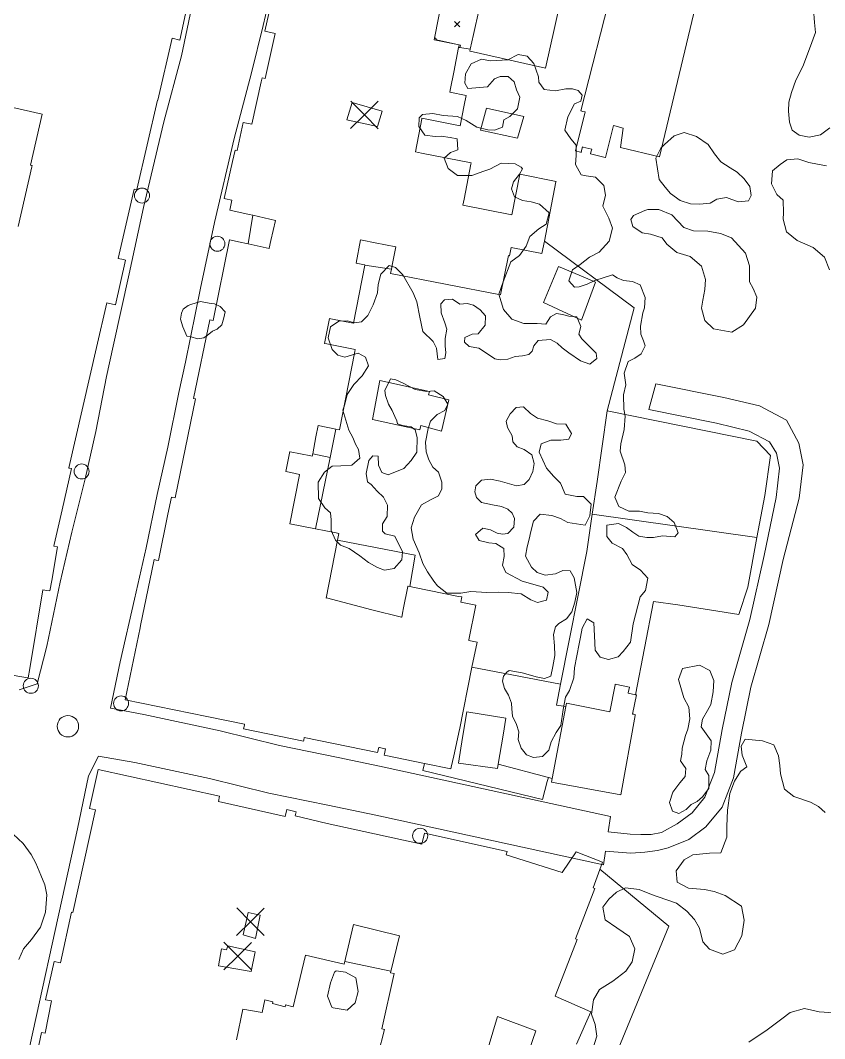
# Model space of a CAD drawing. Header units: metres. Extents: x 4652992 to 4879070, y 2074171 to 2309877.
# Drawn here: x 4654011.9 to 4654094.4, y 2307374.6 to 2307479.1 of the extents above; entities that cross this region are included whole.
import ezdxf

# ---------------------------------------------------------------- set-up
doc = ezdxf.new("R2010")
doc.units = ezdxf.units.M
doc.header["$MEASUREMENT"] = 0
doc.linetypes.add('DGN Style 3', pattern=[92.779933, 66.271381, -26.508552])
doc.layers.get('0').update_dxf_attribs({"color": 4, "lineweight": 0})
for name, color, linetype, lineweight in [('Level 18', 5, 'Continuous', 0), ('Level 19', 38, 'DGN Style 3', 0), ('Level 30', 5, 'Continuous', 0), ('Level 31', 38, 'Continuous', 0), ('Level 35', 4, 'Continuous', 0), ('Level 37', 3, 'Continuous', 0), ('Level 38', 3, 'Continuous', 0), ('Level 39', 9, 'Continuous', 0), ('Level 40', 1, 'Continuous', 0), ('Level 45', 9, 'Continuous', 0), ('Level 61', 4, 'Continuous', 0), ('Level 62', 4, 'Continuous', 0), ('Level 63', 3, 'Continuous', 0)]:
    doc.layers.add(name, color=color, linetype=linetype, lineweight=lineweight)

# ---------------------------------------------------------------- blocks, each defined once
blk = doc.blocks.new('POSTE')
at = {"color": 0, "linetype": 'ByBlock', "lineweight": -2}
blk.add_circle((0, 0), 0.770001, dxfattribs=at)
blk = doc.blocks.new('AL')
at = {"color": 0, "linetype": 'ByBlock', "lineweight": -2, "ltscale": 10}
blk.add_circle((0, 0), 1.100002, dxfattribs=at)
blk = doc.blocks.new('COTA')
at = {"color": 0, "linetype": 'ByBlock', "lineweight": -2, "ltscale": 10}
for p, q in [((-1.408457, 1.419522), (0, 0)), ((1.419522, 1.408457), (0, 0)), ((0, 0), (-1.419522, -1.408457)), ((0, 0), (1.408457, -1.419522))]:
    blk.add_line(p, q, dxfattribs=at)
blk = doc.blocks.new('POSTE_1')
at = {"layer": 'Level 61'}
blk.add_circle((-4.7e-05, -1.9e-05, -2.4e-05), 0.770001, dxfattribs=at)
blk = doc.blocks.new('COTA_10')
at = {"layer": 'Level 39'}
for p, q in [((-1.408444, 1.419518, 3.9e-05), (1.3e-05, -4e-06, 3.9e-05)), ((1.419535, 1.408453, 3.9e-05), (1.3e-05, -4e-06, 3.9e-05)), ((1.3e-05, -4e-06, 3.9e-05), (-1.419509, -1.408461, 3.9e-05)), ((1.3e-05, -4e-06, 3.9e-05), (1.40847, -1.419526, 3.9e-05))]:
    blk.add_line(p, q, dxfattribs=at)

msp = doc.modelspace()

# ---------------------------------------------------------------- linework, layer by layer
at = {"layer": 'Level 18', "color": 30}
for points in [[(4654048.687509, 2307402.584317, 1393.744351), (4654044.444198, 2307403.457085, 1393.933655), (4654038.448232, 2307404.677966, 1393.920966), (4654032.364229, 2307406.17774, 1393.817226), (4654024.504743, 2307407.871882, 1393.741306), (4654021.1008, 2307408.52748, 1393.70733), (4654022.075347, 2307413.256649, 1393.588673), (4654023.555485, 2307419.705863, 1393.196267), (4654024.769306, 2307424.94329, 1392.953265), (4654025.872615, 2307430.437779, 1392.691082), (4654026.963697, 2307435.285919, 1392.489265), (4654028.115211, 2307440.901813, 1392.228626), (4654028.801743, 2307444.005614, 1392.065807), (4654030.315479, 2307451.599383, 1391.668228), (4654031.771763, 2307458.307791, 1391.297462), (4654033.776222, 2307466.936352, 1390.963228), (4654035.566976, 2307473.662279, 1390.703481), (4654036.762606, 2307478.541397, 1390.38869), (4654037.946024, 2307483.677524, 1390.098715)], [(4654011.731055, 2307410.38208, 1393.680017), (4654013.571122, 2307411.005296, 1393.717704), (4654014.557313, 2307414.871321, 1393.558862), (4654015.940633, 2307421.429019, 1393.213767), (4654017.132775, 2307426.572905, 1392.934543), (4654018.492689, 2307432.020777, 1392.721302), (4654019.586903, 2307436.882832, 1392.466167), (4654020.697841, 2307442.542248, 1392.211882), (4654021.380228, 2307445.627314, 1392.046789), (4654023.008824, 2307453.063538, 1391.678271), (4654024.488494, 2307459.879678, 1391.348276), (4654026.57622, 2307468.657884, 1390.946987), (4654028.377834, 2307475.424601, 1390.612883), (4654029.394539, 2307480.291268, 1390.367341)], [(4654018.841643, 2307401.569191, 1394.164163), (4654019.863758, 2307403.59234, 1393.982608), (4654023.608499, 2307402.950231, 1393.970758), (4654031.238836, 2307401.305483, 1394.030647), (4654037.350603, 2307399.798865, 1394.079427), (4654043.387467, 2307398.569656, 1393.90942), (4654048.309067, 2307397.530787, 1393.703162)], [(4654000.364053, 2307316.23692, 1399.022681), (4654005.163028, 2307339.639465, 1397.622681), (4654011.525829, 2307367.982365, 1396.010181), (4654017.725103, 2307396.136752, 1394.297681), (4654018.841643, 2307401.569191, 1394.010181)]]:
    msp.add_polyline3d(points, dxfattribs=at)
at = {"layer": 'Level 19', "linetype": 'DGN Style 3'}
for p, q in [((4654071.660891, 2307392.459515, 1392.590625), (4654048.309066, 2307397.530787, 1393.678125)), ((4654071.858399, 2307393.838129, 1392.568338), (4654071.660891, 2307392.459515, 1392.603125))]:
    msp.add_line(p, q, dxfattribs=at)
at = {"layer": 'Level 19', "linetype": 'DGN Style 3', "extrusion": (0.0518375554092489, 0.0177687754550927, 0.9984974403913209), "elevation": 283645.746756, "flags": 128}
msp.add_lwpolyline([(673621.53547, -5142961.883124), (673608.964435, -5142982.64104), (673607.534976, -5142981.90928)], dxfattribs=at)
at = {"layer": 'Level 19', "linetype": 'DGN Style 3'}
for points in [[(4654079.226657, 2307396.647469, 1391.532791), (4654080.775483, 2307397.789663, 1391.030294), (4654082.074108, 2307399.390763, 1390.649635), (4654083.054888, 2307401.926816, 1390.107409), (4654083.844737, 2307406.328323, 1389.575884), (4654084.8229, 2307411.136402, 1389.825683), (4654086.680326, 2307417.597267, 1389.710973), (4654088.150206, 2307424.172083, 1389.755018), (4654089.363669, 2307430.108774, 1389.753542), (4654089.729913, 2307433.116308, 1389.724626), (4654089.41637, 2307434.680094, 1389.743539), (4654088.688379, 2307435.843917, 1389.783612), (4654086.613319, 2307436.93203, 1389.984048), (4654083.244052, 2307437.739619, 1390.24906), (4654076.310236, 2307439.144994, 1390.700638), (4654077.040882, 2307441.79371, 1390.560293), (4654084.009278, 2307440.381326, 1390.171002), (4654087.654975, 2307439.507478, 1390.006204), (4654090.430146, 2307438.052244, 1389.66557), (4654091.694714, 2307435.699004, 1389.555986), (4654092.143287, 2307433.461762, 1389.582244), (4654091.728415, 2307430.054898, 1389.588115), (4654090.106022, 2307423.753611, 1389.678667), (4654088.619052, 2307417.102348, 1389.609229), (4654086.766949, 2307410.66, 1389.565087), (4654085.809204, 2307405.952286, 1389.556366), (4654084.989523, 2307401.384533, 1390.0659), (4654083.825847, 2307398.375558, 1390.571506), (4654082.167978, 2307396.331539, 1390.969179), (4654080.413698, 2307395.037831, 1391.338394)], [(4654072.142927, 2307395.824156, 1392.518224), (4654074.418728, 2307395.600744, 1392.308224), (4654075.503155, 2307395.559122, 1392.098224), (4654076.553642, 2307395.571532, 1391.888224), (4654077.600919, 2307395.769563, 1391.678224), (4654079.226657, 2307396.647469, 1391.532791)], [(4654080.413698, 2307395.037831, 1391.338394), (4654078.288108, 2307394.209819, 1391.758394), (4654077.193131, 2307393.907217, 1391.968394), (4654075.919811, 2307393.738106, 1392.178394), (4654074.474875, 2307393.631608, 1392.178394), (4654071.858398, 2307393.838129, 1392.568338)]]:
    msp.add_polyline3d(points, dxfattribs=at)
at = {"layer": 'Level 30', "color": 1}
for points in [[(4654060.524394, 2307488.406415, 1392.5), (4654060.869291, 2307488.328642, 1392.5), (4654060.958519, 2307488.727381, 1394.1), (4654068.606655, 2307487.015917, 1394.2), (4654065.726306, 2307474.144308, 1394.2), (4654057.996626, 2307475.88245, 1394), (4654057.948981, 2307475.893194, 1394), (4654057.992559, 2307476.086446, 1393.932966), (4654057.993109, 2307476.088886, 1393.932119), (4654058.338576, 2307477.620917, 1393.4007), (4654058.924149, 2307480.217744, 1392.5), (4654058.852522, 2307480.233895, 1392.5), (4654055.714973, 2307480.941399, 1392.5), (4654057.549567, 2307489.077225, 1392.5), (4654060.520871, 2307488.407209, 1392.5), (4654060.524394, 2307488.406415, 1392.5)], [(4654029.567201, 2307483.414907, 1395.4426), (4654028.213441, 2307477.016867, 1395.4), (4654027.409581, 2307477.214758, 1395.2426), (4654025.949799, 2307470.881258, 1395.2426), (4654025.943465, 2307470.853777, 1395.2426), (4654025.905152, 2307470.862607, 1393.4426), (4654023.791962, 2307461.694192, 1393.4426), (4654023.529999, 2307461.754571, 1393.6426), (4654021.889954, 2307454.63897, 1393.6426), (4654022.417466, 2307454.517386, 1395.7164), (4654022.653088, 2307454.463078, 1396.6426), (4654021.600167, 2307449.894809, 1396.4426), (4654020.725162, 2307450.096485, 1394.4426), (4654019.668232, 2307445.510824, 1394.605), (4654016.819162, 2307433.149671, 1395.0426), (4654016.861454, 2307433.139923, 1395.0426), (4654016.936918, 2307433.12253, 1395.0426), (4654017.1083, 2307433.083029, 1395.0426), (4654016.134189, 2307428.856692, 1395.0969), (4654015.31446, 2307425.300164, 1395.1426), (4654015.284701, 2307425.123604, 1395.1426), (4654015.647493, 2307425.062455, 1398.2977), (4654015.652453, 2307425.060325, 1398.3426), (4654015.071683, 2307421.614642, 1398.3426), (4654014.890142, 2307420.537572, 1398.3426), (4654014.579246, 2307420.589974, 1397.4795), (4654014.169722, 2307420.658999, 1396.3426), (4654012.810121, 2307412.592547, 1396.7002), (4654012.64856, 2307411.634016, 1396.7426), (4654012.599897, 2307411.642219, 1396.7426), (4654006.282301, 2307412.70705, 1396.7426)], [(4654081.103023, 2307480.496915, 1391), (4654077.407623, 2307465.070817, 1390.8), (4654073.427527, 2307466.006068, 1390.8), (4654073.689118, 2307468.008851, 1391.1), (4654072.820127, 2307468.229512, 1391.1), (4654072.693452, 2307468.261679, 1391.1), (4654072.489019, 2307467.456597, 1391.3209), (4654071.860725, 2307464.9823, 1392), (4654071.853677, 2307464.98409, 1392), (4654070.348152, 2307465.366385, 1392), (4654070.336977, 2307465.369223, 1392), (4654070.383171, 2307465.551139, 1392), (4654070.454423, 2307465.831739, 1392), (4654069.853282, 2307465.984385, 1392), (4654069.54972, 2307466.061468, 1392), (4654069.514266, 2307466.070471, 1392), (4654069.461164, 2307465.86135, 1392), (4654069.372211, 2307465.511043, 1392), (4654069.312821, 2307465.526124, 1392), (4654068.778812, 2307465.661724, 1392), (4654069.794033, 2307469.659787, 1391), (4654069.541632, 2307469.723879, 1391), (4654069.357187, 2307469.770715, 1391), (4654072.598325, 2307482.534703, 1391)], [(4654055.193272, 2307481.604349, 1392.3219), (4654054.339889, 2307477.243134, 1392.3219), (4654054.301199, 2307477.045408, 1392.3219), (4654056.85346, 2307476.545993, 1395.2219), (4654056.802565, 2307476.285892, 1395.2219), (4654056.303433, 2307473.735078, 1395.2219), (4654055.976928, 2307472.066471, 1395.2219), (4654055.902811, 2307471.687696, 1395.2219), (4654057.575376, 2307471.360416, 1392.332), (4654057.581267, 2307471.359263, 1392.3219), (4654057.382707, 2307470.344521, 1392.3219), (4654056.971598, 2307468.243544, 1392.3219), (4654053.042401, 2307469.012391, 1393.0219), (4654053.030123, 2307468.949642, 1393.02), (4654052.371105, 2307465.581729, 1392.9219), (4654052.367729, 2307465.564475, 1392.9219), (4654052.985596, 2307465.443574, 1392.9111), (4654058.090764, 2307464.444618, 1392.8219), (4654058.062868, 2307464.302056, 1392.8415), (4654057.360177, 2307460.710949, 1393.3357), (4654057.237708, 2307460.085073, 1393.4219), (4654062.273079, 2307459.099774, 1393.2219), (4654063.088832, 2307463.268681, 1393.2219), (4654066.803281, 2307462.541855, 1393.1219), (4654066.792631, 2307462.487431, 1393.1219), (4654065.603554, 2307456.410647, 1393.204791), (4654065.358115, 2307455.156331, 1393.2219), (4654062.184776, 2307455.777276, 1397.0219), (4654062.014539, 2307454.907281, 1397.0219), (4654061.996267, 2307454.909992, 1396.5006), (4654061.945957, 2307454.919837, 1395.0527), (4654061.906667, 2307454.927525, 1393.9219), (4654061.117266, 2307450.893288, 1393.9219), (4654049.823561, 2307453.103188, 1393.9219), (4654049.909376, 2307453.541749, 1393.937897), (4654050.020977, 2307454.112084, 1393.9587), (4654050.359543, 2307455.842324, 1394.0219), (4654048.260915, 2307456.252974, 1393.9637), (4654046.900619, 2307456.51915, 1393.9259), (4654046.753386, 2307456.54796, 1393.9219), (4654046.288172, 2307454.170482, 1393.9219), (4654046.29694, 2307454.168766, 1393.9219), (4654047.161232, 2307453.999256, 1393.9219), (4654047.192121, 2307453.993601, 1393.9219), (4654047.180432, 2307453.933866, 1393.9219), (4654046.016983, 2307447.988057, 1393.9219), (4654045.982044, 2307447.994893, 1393.9289), (4654043.70745, 2307448.439976, 1394.3901), (4654043.550784, 2307448.470631, 1394.4219), (4654043.051965, 2307445.921418, 1394.4219), (4654043.298735, 2307445.873131, 1394.414), (4654046.204125, 2307445.304618, 1394.3219), (4654046.165367, 2307445.106545, 1394.3219), (4654044.591192, 2307437.06172, 1394.3219), (4654044.198132, 2307437.138633, 1394.411634), (4654042.401032, 2307437.490281, 1394.8219), (4654042.173558, 2307436.327773, 1394.8591), (4654041.835972, 2307434.602539, 1394.914511), (4654041.79095, 2307434.372455, 1394.9219), (4654041.633992, 2307434.403167, 1394.9354), (4654039.5414, 2307434.812636, 1395.1166), (4654039.508626, 2307434.819049, 1395.1195), (4654039.481105, 2307434.824435, 1395.1219), (4654039.079891, 2307432.77403, 1395.1219), (4654039.598208, 2307432.672608, 1395.1219), (4654040.493293, 2307432.497462, 1395.1219), (4654040.481117, 2307432.435236, 1395.1219), (4654039.497899, 2307427.410498, 1395.1219), (4654042.112917, 2307426.898803, 1395.1219), (4654044.243451, 2307426.48191, 1395.1219), (4654044.511777, 2307426.429406, 1395.1219), (4654044.510141, 2307426.421045, 1395.1219), (4654044.381214, 2307425.762162, 1395.10975), (4654043.216679, 2307419.810801, 1395), (4654043.256408, 2307419.828969, 1399.1), (4654047.915447, 2307418.601382, 1399.0609), (4654050.930837, 2307417.857623, 1399.0231), (4654050.976908, 2307417.848356, 1399.0219), (4654051.09263, 2307418.42369, 1399.239), (4654051.135203, 2307418.635348, 1399.319), (4654051.609924, 2307420.995495, 1400.2099), (4654051.616268, 2307421.027034, 1400.2219), (4654051.803286, 2307420.989417, 1400.2219), (4654052.267311, 2307420.896083, 1400.2219), (4654056.81126, 2307419.982111, 1400.2219), (4654057.122804, 2307419.919447, 1400.2219), (4654057.019368, 2307419.4052, 1400.2219), (4654058.58823, 2307419.089639, 1399.6219), (4654057.869812, 2307415.517917, 1399.6219), (4654057.85911, 2307415.464707, 1399.6219), (4654058.381051, 2307415.359723, 1400.31), (4654058.693382, 2307415.296901, 1400.7219), (4654058.178506, 2307412.737121, 1400.7219), (4654056.884906, 2307406.305793, 1400.7219), (4654056.912164, 2307406.331112, 1398.8219), (4654056.304754, 2307403.612718, 1398.8219), (4654056.045718, 2307402.453431, 1398.8219), (4654056.007156, 2307402.280852, 1398.8219), (4654053.291755, 2307402.838109, 1398.78222), (4654049.163956, 2307403.68522, 1398.7219), (4654049.19354, 2307403.829374, 1398.7219), (4654049.299871, 2307404.347507, 1398.7219), (4654049.244132, 2307404.358946, 1398.746), (4654048.695065, 2307404.471626, 1398.9833), (4654048.605986, 2307404.489907, 1399.0219), (4654048.497368, 2307403.960633, 1399.0219), (4654040.974121, 2307405.50456, 1399.0219), (4654040.917233, 2307405.227358, 1398.6406), (4654040.899515, 2307405.141021, 1398.5219), (4654034.756308, 2307406.401736, 1398.5219), (4654034.833028, 2307406.775576, 1401.2782), (4654034.853727, 2307406.876441, 1402.0219), (4654030.978067, 2307407.671807, 1402.0219), (4654022.615949, 2307409.387888, 1402.0219), (4654024.12813, 2307416.756444, 1402.0219), (4654024.175163, 2307416.985627, 1402.0219), (4654024.191149, 2307416.982346, 1396.3219), (4654025.547179, 2307423.590005, 1396.3219), (4654025.579441, 2307423.747211, 1396.3219), (4654025.768445, 2307423.708424, 1396.3219), (4654026.017476, 2307423.657317, 1396.3219), (4654026.99053, 2307428.39881, 1396.3219), (4654027.350874, 2307430.154694, 1396.3219), (4654027.491494, 2307430.125836, 1395.7908), (4654027.721554, 2307430.078622, 1394.9219), (4654029.80882, 2307440.249449, 1395.0219), (4654029.620045, 2307440.28819, 1394.6219), (4654031.27027, 2307448.329404, 1394.4219), (4654031.622476, 2307448.257124, 1394.4219), (4654033.320973, 2307456.533557, 1394.4219), (4654033.324546, 2307456.549574, 1394.4219), (4654034.2124, 2307456.351497, 1394.4219), (4654035.204906, 2307456.130073, 1394.4219), (4654037.372693, 2307455.646449, 1394.4219), (4654037.385412, 2307455.703461, 1394.4199), (4654037.558505, 2307456.479329, 1394.3931), (4654038.019153, 2307458.544128, 1394.3219), (4654035.686357, 2307459.064566, 1395.216878), (4654035.331549, 2307459.143722, 1395.353), (4654033.327732, 2307459.590766, 1396.1219), (4654033.553292, 2307460.60181, 1396.1219), (4654033.557212, 2307460.619381, 1396.1219), (4654032.891339, 2307460.767935, 1393.8352), (4654032.770989, 2307460.794784, 1393.4219), (4654033.61239, 2307464.566257, 1393.4219), (4654033.874527, 2307465.741253, 1393.4219), (4654034.077093, 2307465.696062, 1393.4219), (4654034.723303, 2307468.592616, 1393.4219), (4654035.580144, 2307468.401458, 1393.3219), (4654035.58517, 2307468.423986, 1393.3219), (4654036.547266, 2307472.73646, 1393.1394), (4654036.640417, 2307473.153997, 1393.1219), (4654036.95493, 2307473.083831, 1393.1219), (4654037.987541, 2307477.712383, 1393.1219), (4654036.927359, 2307477.948905, 1395.2219), (4654037.675111, 2307481.300608, 1395.2219)], [(4654011.637034, 2307457.926887, 1394.1339), (4654013.019355, 2307464.026636, 1394.0445), (4654013.047999, 2307464.153033, 1394.0426), (4654012.99118, 2307464.165909, 1393.9387), (4654012.884025, 2307464.190193, 1393.7426), (4654014.073933, 2307469.440884, 1393.7187), (4654012.144858, 2307469.87805, 1393.6503), (4654009.207547, 2307470.543701, 1393.5463)], [(4654045.462256, 2307468.835866, 1392.9914), (4654048.4874, 2307468.155239, 1393.2914), (4654048.973308, 2307469.741155, 1393.2914), (4654045.875159, 2307470.642481, 1393.2914), (4654045.353263, 2307468.862051, 1392.9914), (4654045.462256, 2307468.835866, 1392.9914)], [(4654063.496307, 2307469.193424, 1391.9), (4654062.856564, 2307466.985359, 1392.6), (4654059.056983, 2307467.791676, 1392.6), (4654059.667615, 2307470.065343, 1391.9), (4654063.496307, 2307469.193424, 1391.9)], [(4654055.793403, 2307440.154016, 1394.1), (4654055.045539, 2307436.940962, 1394.1), (4654052.945198, 2307437.501916, 1394.3), (4654052.815328, 2307437.06069, 1394.3), (4654047.987485, 2307438.104387, 1394.3), (4654048.719376, 2307442.111528, 1394.3), (4654053.810067, 2307440.996276, 1394.1), (4654053.723088, 2307440.657561, 1394.1), (4654055.793403, 2307440.154016, 1394.1)], [(4654075.048334, 2307409.881646, 1393.3219), (4654074.650888, 2307407.911306, 1393.7219), (4654074.794599, 2307407.885395, 1394.3444), (4654074.927898, 2307407.861361, 1394.9219), (4654074.908641, 2307407.754557, 1394.919), (4654073.444588, 2307399.634515, 1394.7), (4654066.317489, 2307400.919539, 1394.7), (4654066.392484, 2307401.315365, 1394.7), (4654067.787709, 2307408.679345, 1394.779344), (4654067.85552, 2307409.037249, 1394.7832), (4654072.300339, 2307408.140666, 1393.8219), (4654072.857519, 2307410.902891, 1393.3354), (4654072.873073, 2307410.979998, 1393.3219), (4654074.324843, 2307410.687156, 1393.3219), (4654074.203681, 2307410.086494, 1393.3219), (4654074.197, 2307410.053372, 1393.3219), (4654074.949708, 2307409.901541, 1393.3219), (4654075.007623, 2307409.889858, 1393.3219), (4654075.048334, 2307409.881646, 1393.3219)], [(4654060.877619, 2307402.763267, 1395.1), (4654060.803083, 2307402.314047, 1395.1), (4654056.79166, 2307402.877233, 1395.9), (4654057.218756, 2307405.524326, 1395.7102), (4654057.642299, 2307408.149403, 1395.5219), (4654061.660673, 2307407.482665, 1395.1), (4654061.374817, 2307405.759835, 1395.1), (4654060.877619, 2307402.763267, 1395.1)], [(4654012.892053, 2307369.883687, 1403.496875), (4654014.019065, 2307375.267444, 1403.421875), (4654014.38814, 2307375.194016, 1398.896875), (4654015.041768, 2307378.511807, 1398.846875), (4654014.445383, 2307378.614349, 1400.759375), (4654015.325136, 2307382.543449, 1400.521875), (4654015.969238, 2307382.394992, 1397.903125), (4654017.087639, 2307387.584302, 1397.490625), (4654017.243112, 2307387.548467, 1397.221875), (4654019.563385, 2307398.082434, 1396.921875), (4654018.941493, 2307398.225772, 1398.890625), (4654019.823158, 2307402.212627, 1398.809375), (4654019.823158, 2307402.212627, 1398.759375)], [(4654071.55436, 2307392.731917, 1394.203125), (4654068.876425, 2307393.78156, 1394.259375), (4654067.424979, 2307391.657707, 1394.921875), (4654061.683986, 2307393.471104, 1396.240625), (4654061.798056, 2307393.807693, 1396.240625), (4654053.292593, 2307395.695739, 1396.228125), (4654053.030276, 2307394.573939, 1396.484375), (4654043.317564, 2307396.69312, 1396.671875), (4654040.05656, 2307397.467335, 1396.671875), (4654040.152656, 2307397.878291, 1396.671875), (4654039.19329, 2307398.110878, 1396.671875), (4654039.015884, 2307397.40261, 1396.709375), (4654032.176281, 2307398.953932, 1399.365625), (4654032.278575, 2307399.492216, 1399.334375), (4654019.823158, 2307402.212627, 1398.809375)], [(4654071.55436, 2307392.731917, 1394.203125), (4654070.615412, 2307390.078326, 1394.953125), (4654070.794508, 2307390.037091, 1394.953125), (4654068.791886, 2307384.852333, 1394.334375), (4654068.976978, 2307384.786291, 1394.328125), (4654066.697894, 2307378.974097, 1394.146875), (4654070.384735, 2307377.387289, 1394.121875), (4654068.910871, 2307374.060349, 1394.153125)], [(4654048.549117, 2307373.022552, 1396.309375), (4654049.215045, 2307375.561055, 1397.740625), (4654048.938334, 2307375.636526, 1397.740625), (4654050.207843, 2307381.301345, 1397.640625), (4654049.814198, 2307381.380355, 1396.421875), (4654050.729673, 2307385.183884, 1396.184375), (4654046.014078, 2307386.317386, 1396.215625), (4654045.072233, 2307382.25074, 1396.215625), (4654041.108563, 2307383.175852, 1396.321875), (4654039.835601, 2307377.898063, 1396.846875), (4654039.056123, 2307378.089394, 1396.846875), (4654039.023029, 2307377.898051, 1396.846875), (4654037.721043, 2307378.221496, 1396.846875), (4654037.742964, 2307378.415413, 1396.846875), (4654036.918795, 2307378.617043, 1396.846875), (4654036.656228, 2307377.29647, 1396.846875), (4654034.688816, 2307377.644558, 1400.109375), (4654034.034313, 2307374.509715, 1400.140625)], [(4654032.187034, 2307382.083032, 1397.121875), (4654035.543729, 2307381.519797, 1396.640625), (4654035.925749, 2307383.544579, 1396.815625), (4654033.129278, 2307384.142165, 1397.003125), (4654033.008069, 2307383.72652, 1397.003125), (4654032.48429, 2307383.847193, 1397.003125), (4654032.187034, 2307382.083032, 1397.121875)], [(4654063.684007, 2307372.44087, 1395.715625), (4654064.725908, 2307375.433871, 1394.540625), (4654060.807194, 2307376.886652, 1396.815625), (4654059.844242, 2307373.676346, 1394.896875)]]:
    msp.add_polyline3d(points, dxfattribs=at)
msp.add_3dface([(4654034.708035, 2307385.260895, 1396.696875), (4654035.224603, 2307387.558174, 1396.696875), (4654036.439324, 2307387.278315, 1397.028125), (4654035.965462, 2307384.912832, 1396.996875)], dxfattribs=at)
at = {"layer": 'Level 31'}
msp.add_polyline3d([(4654070.847843, 2307452.20225, 1392.9219), (4654069.424063, 2307448.309856, 1393.4219), (4654065.514572, 2307450.129657, 1393.2914), (4654067.052644, 2307453.800003, 1392.7914), (4654069.817604, 2307452.635974, 1392.8865), (4654070.847843, 2307452.20225, 1392.9219)], dxfattribs=at)
at = {"layer": 'Level 35'}
for p, q in [((4654047.180432, 2307453.933866, 1394.091429), (4654049.909376, 2307453.541749, 1394.091429)), ((4654043.616446, 2307434.233094, 1394.091429), (4654042.112917, 2307426.898803, 1394.091429)), ((4654049.857325, 2307381.559532, 1395.571875), (4654045.142084, 2307382.552339, 1395.559375))]:
    msp.add_line(p, q, dxfattribs=at)
at = {"layer": 'Level 35', "flags": 128}
for points, elevation in [([(4654056.802565, 2307476.285892), (4654056.922956, 2307476.26597), (4654057.993109, 2307476.088886)], 1393.991428), ([(4654041.835972, 2307434.602539), (4654043.616446, 2307434.233094), (4654044.198132, 2307437.138633)], 1394.091429)]:
    msp.add_lwpolyline(points, dxfattribs=dict(at, elevation=elevation))
at = {"layer": 'Level 35'}
msp.add_polyline3d([(4654071.292577, 2307391.992083, 1393.709375), (4654078.354509, 2307386.160093, 1393.584375), (4654070.600074, 2307367.330158, 1393.859375), (4654059.898713, 2307370.630041, 1394.684375)], dxfattribs=at)
at = {"layer": 'Level 37'}
for p, q in [((4654070.521776, 2307428.415552, 1393.18499), (4654087.41015, 2307426.016421, 1391.237295)), ((4654067.255974, 2307410.96916, 1393.982666), (4654058.178506, 2307412.737121, 1394.391429))]:
    msp.add_line(p, q, dxfattribs=at)
at = {"layer": 'Level 37', "flags": 128}
for points, elevation in [([(4654051.803286, 2307420.989417), (4654052.361298, 2307424.202523), (4654044.381214, 2307425.762162)], 1394.491428), ([(4654060.877619, 2307402.763267), (4654066.010337, 2307401.415729), (4654066.392484, 2307401.315365)], 1394.591429)]:
    msp.add_lwpolyline(points, dxfattribs=dict(at, elevation=elevation))
at = {"layer": 'Level 37'}
for points in [[(4654074.949708, 2307409.901541, 1392.815492), (4654076.790847, 2307419.440738, 1392.491428), (4654079.300443, 2307419.107549, 1392.191428), (4654085.533296, 2307418.125924, 1391.291429), (4654086.46826, 2307420.915085, 1391.291429), (4654087.41015, 2307426.016421, 1391.237295), (4654088.208196, 2307430.338685, 1391.191428), (4654088.801014, 2307434.424539, 1391.191428), (4654087.40604, 2307435.896966, 1391.391429), (4654072.049676, 2307439.022443, 1392.091429), (4654074.817319, 2307449.574628, 1392.091429), (4654065.603554, 2307456.410647, 1392.463995)], [(4654072.049676, 2307439.022443, 1392.091429), (4654071.030774, 2307431.778326, 1393.091429), (4654070.521776, 2307428.415552, 1393.18499), (4654069.942727, 2307424.589973, 1393.291429), (4654067.255974, 2307410.96916, 1393.982666), (4654066.833225, 2307408.825983, 1394.091429), (4654067.787709, 2307408.679345, 1394.091429)], [(4654066.010337, 2307401.415729, 1393.691428), (4654065.898472, 2307400.997625, 1393.691428), (4654065.40414, 2307399.150012, 1393.691428), (4654053.120373, 2307402.119013, 1394.391429), (4654053.291755, 2307402.838109, 1394.391429)]]:
    msp.add_polyline3d(points, dxfattribs=at)
at = {"layer": 'Level 38'}
msp.add_line((4654035.204906, 2307456.130073, 1393.091429), (4654035.686357, 2307459.064566, 1393.091429), dxfattribs=at)
at = {"layer": 'Level 40', "color": 3, "flags": 128}
for points, elevation in [([(4654077.545776, 2307465.956187), (4654077.917729, 2307466.338514), (4654078.906021, 2307467.207608), (4654079.942078, 2307467.538787), (4654081.215026, 2307467.144972), (4654082.405019, 2307466.313818), (4654083.047808, 2307465.360452), (4654083.718191, 2307464.552908), (4654084.646683, 2307463.922764), (4654085.386039, 2307463.47974), (4654086.083944, 2307462.818066), (4654086.681983, 2307462.024406), (4654086.805229, 2307461.094681), (4654086.550329, 2307460.539085), (4654085.48387, 2307460.44018), (4654084.297281, 2307460.892823), (4654083.289109, 2307460.707262), (4654082.614487, 2307460.307076), (4654081.547768, 2307460.208151), (4654080.580857, 2307460.241265), (4654079.52462, 2307460.593534), (4654078.537385, 2307461.310366), (4654077.983697, 2307461.94463), (4654077.385352, 2307462.738502), (4654077.049478, 2307464.917678), (4654077.545776, 2307465.956187)], 1392.305782), ([(4654075.905625, 2307459.567093), (4654076.222207, 2307459.657824), (4654077.347198, 2307459.670104), (4654078.664379, 2307459.117236), (4654079.290012, 2307458.469573), (4654079.915622, 2307457.821933), (4654080.899118, 2307457.483673), (4654082.384859, 2307457.427276), (4654083.684644, 2307457.179789), (4654084.79852, 2307456.741228), (4654086.224506, 2307455.186435), (4654086.653478, 2307453.896986), (4654086.646077, 2307453.068035), (4654086.638676, 2307452.23908), (4654087.033645, 2307451.560033), (4654087.38721, 2307450.662417), (4654087.252424, 2307449.555753), (4654086.027294, 2307447.826019), (4654084.837068, 2307447.070907), (4654082.959658, 2307447.427813), (4654082.072891, 2307448.275891), (4654081.716024, 2307449.551748), (4654081.867869, 2307450.35337), (4654082.074929, 2307451.446473), (4654082.123752, 2307452.494164), (4654081.708475, 2307453.856655), (4654080.546577, 2307454.832771), (4654079.20192, 2307455.23969), (4654078.170508, 2307456.115548), (4654077.689299, 2307456.735694), (4654076.488893, 2307457.115221), (4654075.621998, 2307457.280246), (4654074.69343, 2307457.910095), (4654074.456494, 2307458.634832), (4654074.756103, 2307459.030868), (4654075.905625, 2307459.567093)], 1392.605782)]:
    msp.add_lwpolyline(points, dxfattribs=dict(at, elevation=elevation))
at = {"layer": 'Level 40', "color": 3}
for points in [[(4654094.893074, 2307468.037096, 1391.405782), (4654093.932012, 2307467.313175, 1391.405782), (4654092.764591, 2307467.082226, 1391.405782), (4654091.752313, 2307467.275331, 1391.405782), (4654091.026011, 2307467.791957, 1391.405782), (4654090.73035, 2307468.604515, 1391.405782), (4654090.648415, 2307469.754377, 1391.405782), (4654090.669642, 2307470.657705, 1391.405782), (4654090.935444, 2307471.665569, 1391.405782), (4654091.401139, 2307472.937695, 1391.405782), (4654092.111374, 2307474.314294, 1391.405782), (4654092.801082, 2307476.123684, 1390.805782), (4654093.422513, 2307477.821226, 1390.805782), (4654093.312847, 2307478.825987, 1390.805782), (4654093.199969, 2307480.209749, 1390.805782), (4654093.293576, 2307481.099973, 1390.805782)], [(4654061.99306, 2307412.389398, 1394.405782), (4654063.318248, 2307412.139057, 1394.405782), (4654064.166897, 2307411.909503, 1394.405782), (4654064.750499, 2307411.730022, 1394.405782), (4654065.611739, 2307411.567328, 1394.405782), (4654066.27128, 2307411.788895, 1394.405782), (4654066.461253, 2307412.791469, 1394.405782), (4654066.676551, 2307413.9277, 1394.405782), (4654066.652724, 2307414.926859, 1394.105782), (4654066.524081, 2307416.059375, 1394.105782), (4654066.742401, 2307416.849243, 1394.105782), (4654067.083514, 2307417.200312, 1394.105782), (4654067.860249, 2307417.676773, 1394.105782), (4654068.409885, 2307418.403926, 1394.105782), (4654068.732446, 2307419.381769, 1394.105782), (4654068.922471, 2307420.384663, 1394.105782), (4654068.658389, 2307421.889005, 1394.105782), (4654068.242279, 2307422.591059, 1394.105782), (4654067.502652, 2307422.632605, 1394.405782), (4654066.751608, 2307422.290153, 1394.405782), (4654065.694634, 2307422.144028, 1394.405782), (4654064.858751, 2307422.440663, 1394.405782), (4654064.272247, 2307422.967043, 1394.405782), (4654063.66722, 2307424.120043, 1394.405782), (4654063.844556, 2307425.055735, 1394.405782), (4654064.088142, 2307425.978869, 1394.405782), (4654064.189474, 2307426.513534, 1394.405782), (4654064.483717, 2307427.703968, 1394.405782), (4654065.165693, 2307428.405553, 1394.405782), (4654066.368223, 2307428.278738, 1394.105782), (4654067.270687, 2307427.969278, 1394.105782), (4654068.015231, 2307427.551227, 1394.105782), (4654069.802217, 2307427.276022, 1393.505782), (4654070.257692, 2307428.229493, 1393.505782), (4654070.41959, 2307429.446502, 1393.505782), (4654069.605197, 2307430.224668, 1393.505782), (4654068.91659, 2307430.216523, 1393.505782), (4654067.737461, 2307430.476271, 1393.805782), (4654067.26459, 2307431.605211, 1393.805782), (4654066.570368, 2307432.291107, 1393.805782), (4654065.835165, 2307433.123376, 1393.805782), (4654065.056405, 2307434.760684, 1394.105782), (4654065.28741, 2307435.61725, 1394.105782), (4654066.250349, 2307435.988694, 1394.105782), (4654067.28242, 2307436.00072, 1394.105782), (4654068.128299, 2307436.117299, 1394.105782), (4654068.374844, 2307436.693805, 1394.105782), (4654067.797949, 2307437.634271, 1394.105782), (4654066.844855, 2307437.676577, 1394.105782), (4654065.942387, 2307437.986298, 1394.105782), (4654064.894643, 2307438.25433, 1394.105782), (4654064.162649, 2307438.739504, 1394.105782), (4654063.468641, 2307439.42527, 1394.105782), (4654062.701484, 2307439.363044, 1394.105782), (4654062.098055, 2307438.715625, 1394.105782), (4654061.680802, 2307437.963593, 1394.105782), (4654061.831896, 2307437.31154, 1394.105782), (4654062.289088, 2307436.462909, 1394.105782), (4654062.373888, 2307435.823441, 1394.105782), (4654062.828148, 2307435.321715, 1394.105782), (4654063.531942, 2307435.049739, 1394.105782), (4654064.31758, 2307434.485205, 1394.105782), (4654064.563198, 2307433.607504, 1394.105782), (4654064.411134, 2307432.805193, 1394.105782), (4654064.047549, 2307431.973696, 1394.105782), (4654063.535794, 2307431.447308, 1394.105782), (4654062.755952, 2307431.318026, 1394.105782), (4654061.075467, 2307431.811311, 1394.405782), (4654060.081493, 2307431.999666, 1394.405782), (4654059.169316, 2307431.895559, 1394.405782), (4654058.5787, 2307431.315054, 1394.405782), (4654058.464656, 2307430.713481, 1394.405782), (4654058.628376, 2307430.128527, 1394.405782), (4654059.148798, 2307429.614495, 1394.405782), (4654060.280699, 2307429.368406, 1394.705782), (4654061.207961, 2307429.192767, 1394.705782), (4654061.844934, 2307428.933708, 1394.705782), (4654062.311444, 2307428.499335, 1394.705782), (4654062.553942, 2307427.968995, 1394.705782), (4654062.455563, 2307427.088001, 1394.705782), (4654061.852684, 2307426.440923, 1394.705782), (4654061.302251, 2307426.376425, 1395.005782), (4654060.772646, 2307426.476695, 1395.005782), (4654060.082386, 2307426.814906, 1395.005782), (4654059.287914, 2307426.965329, 1395.005782), (4654058.55278, 2307426.34356, 1395.005782), (4654058.914975, 2307425.721573, 1395.005782), (4654059.895426, 2307425.466802, 1395.005782), (4654060.636327, 2307425.395727, 1395.005782), (4654061.433651, 2307424.898936, 1395.005782), (4654061.480365, 2307424.060027, 1395.005782), (4654061.315824, 2307423.191921, 1395.005782), (4654061.65265, 2307422.436458, 1395.005782), (4654063.322255, 2307421.526196, 1394.705782), (4654064.435358, 2307421.246403, 1394.705782), (4654065.469512, 2307420.912354, 1394.705782), (4654065.989484, 2307420.398802, 1394.705782), (4654065.837576, 2307419.597176, 1394.705782), (4654064.900816, 2307419.359169, 1394.705782), (4654064.197728, 2307419.630552, 1394.705782), (4654063.214136, 2307420.231806, 1394.705782), (4654061.881391, 2307420.38718, 1395.005782), (4654060.929277, 2307420.428924, 1395.005782), (4654059.686964, 2307420.387194, 1395.005782), (4654058.059939, 2307420.487383, 1395.005782), (4654057.043312, 2307420.318694, 1394.405782), (4654055.600652, 2307420.314527, 1394.405782), (4654054.641432, 2307421.049961, 1394.405782), (4654054.253445, 2307421.538868, 1394.405782), (4654053.610038, 2307422.491634, 1394.405782), (4654053.15282, 2307423.339946, 1394.405782), (4654052.746301, 2307424.455712, 1394.405782), (4654052.134511, 2307425.85807, 1394.705782), (4654051.939646, 2307427.002553, 1394.705782), (4654052.2876, 2307428.113496, 1394.705782), (4654053.004885, 2307429.362133, 1394.705782), (4654053.984662, 2307429.900157, 1394.405782), (4654054.748971, 2307430.309404, 1394.405782), (4654055.087261, 2307431.007075, 1394.405782), (4654055.081434, 2307431.700675, 1394.405782), (4654054.72858, 2307432.737028, 1394.405782), (4654054.149995, 2307433.229191, 1394.705782), (4654053.746613, 2307433.997822, 1394.705782), (4654053.488415, 2307434.808167, 1394.705782), (4654053.40075, 2307435.793853, 1394.705782), (4654053.666821, 2307437.196996, 1394.705782), (4654053.930348, 2307437.943594, 1394.405782), (4654054.61277, 2307438.64516, 1394.405782), (4654055.377033, 2307439.054176, 1394.405782), (4654055.702628, 2307439.684873, 1394.405782), (4654055.232809, 2307440.466466, 1394.405782), (4654054.31455, 2307441.056175, 1394.405782), (4654053.547326, 2307440.993998, 1394.405782), (4654052.363136, 2307441.182088, 1394.705782), (4654051.113809, 2307441.834458, 1394.705782), (4654050.356564, 2307442.185812, 1394.705782), (4654049.826369, 2307442.286417, 1394.705782), (4654049.254186, 2307441.079691, 1394.705782), (4654049.298024, 2307440.58679, 1394.705782), (4654049.609881, 2307439.696921, 1394.705782), (4654049.982569, 2307439.037114, 1395.005782), (4654050.278691, 2307438.427418, 1395.005782), (4654050.467659, 2307437.976432, 1395.005782), (4654050.549475, 2307437.68415, 1395.005782), (4654051.066733, 2307437.516881, 1395.005782), (4654051.927824, 2307437.353608, 1395.005782), (4654052.353475, 2307437.065336, 1395.005782), (4654052.54533, 2307436.267893, 1395.005782), (4654052.522712, 2307434.783547, 1394.705782), (4654051.947712, 2307433.923414, 1394.705782), (4654051.173876, 2307433.100917, 1394.705782), (4654049.57166, 2307432.440265, 1395.305782), (4654048.934824, 2307432.69924, 1395.305782), (4654048.597923, 2307433.454713, 1395.305782), (4654048.563882, 2307434.360301, 1395.305782), (4654048.021462, 2307434.393924, 1395.305782), (4654047.589047, 2307433.922533, 1395.305782), (4654047.335773, 2307432.587176, 1395.305782), (4654047.448702, 2307431.735773, 1395.305782), (4654047.839391, 2307431.448069, 1394.705782), (4654048.467113, 2307430.775323, 1394.705782), (4654049.107487, 2307430.169431, 1394.705782), (4654049.498307, 2307429.333896, 1394.705782), (4654049.481685, 2307428.160137, 1394.705782), (4654048.998193, 2307427.420897, 1394.705782), (4654048.991335, 2307426.66065, 1394.705782), (4654049.284715, 2307426.39743, 1394.705782), (4654050.266213, 2307426.14244, 1394.705782), (4654051.060473, 2307424.538342, 1394.705782), (4654050.974673, 2307423.723841, 1394.705782), (4654050.188098, 2307422.834205, 1394.705782), (4654049.196822, 2307422.675553, 1394.705782), (4654048.493065, 2307422.947135, 1394.705782), (4654047.562157, 2307423.469397, 1394.705782), (4654046.656552, 2307424.125366, 1394.705782), (4654045.564691, 2307424.885839, 1394.705782), (4654044.687243, 2307425.231265, 1395.005782), (4654044.166865, 2307425.744977, 1395.005782), (4654043.735185, 2307426.726389, 1395.005782), (4654043.739147, 2307427.832997, 1395.005782), (4654043.667068, 2307428.538737, 1395.005782), (4654043.080389, 2307429.065057, 1395.005782), (4654042.437185, 2307430.017364, 1395.005782), (4654042.409995, 2307431.683591, 1395.005782), (4654043.036463, 2307432.709861, 1395.305782), (4654043.838201, 2307433.318924, 1395.305782), (4654044.737271, 2307433.356123, 1395.305782), (4654045.847646, 2307433.422449, 1395.305782), (4654046.674568, 2307434.164977, 1395.305782), (4654046.549964, 2307435.051671, 1395.005782), (4654046.241105, 2307435.594616, 1395.005782), (4654045.957584, 2307436.271172, 1395.005782), (4654045.554206, 2307437.039659, 1395.005782), (4654044.943461, 2307439.09374, 1394.405782), (4654045.123944, 2307439.682934, 1394.405782), (4654045.380527, 2307440.673294, 1394.405782), (4654046.060411, 2307441.72186, 1394.405782), (4654046.913857, 2307442.59891, 1394.405782), (4654047.569481, 2307443.62006, 1394.105782), (4654047.257295, 2307444.510852, 1394.105782), (4654046.511843, 2307444.92953, 1394.105782), (4654045.930263, 2307444.76273, 1394.105782), (4654045.12421, 2307444.499924, 1394.105782), (4654044.406951, 2307444.705356, 1394.105782), (4654043.83217, 2307445.299565, 1394.105782), (4654043.437957, 2307446.48324, 1394.105782), (4654043.653708, 2307447.620421, 1394.105782), (4654044.52328, 2307448.217609, 1394.105782), (4654045.424, 2307448.254455, 1394.105782), (4654046.141209, 2307448.048954, 1394.105782), (4654046.842789, 2307448.123604, 1394.105782), (4654047.501498, 2307448.800584, 1393.805782), (4654048.049172, 2307449.875083, 1393.805782), (4654048.489462, 2307451.108587, 1393.805782), (4654048.56415, 2307451.967758, 1393.505782), (4654048.83373, 2307453.026207, 1393.505782), (4654049.688224, 2307453.904081, 1393.505782), (4654050.339523, 2307453.710913, 1393.505782), (4654051.088414, 2307452.944396, 1393.505782), (4654052.133829, 2307451.109259, 1393.805782), (4654052.512433, 2307450.205533, 1393.805782), (4654052.830502, 2307448.620179, 1393.805782), (4654053.152197, 2307447.143076, 1393.505782), (4654054.194814, 2307446.112917, 1393.505782), (4654054.545256, 2307445.422267, 1393.505782), (4654054.674078, 2307444.288292, 1393.505782), (4654055.375962, 2307444.363073, 1393.505782), (4654055.490193, 2307444.965474, 1393.505782), (4654055.41798, 2307445.672614, 1393.505782), (4654055.424837, 2307446.434082, 1393.505782), (4654055.602528, 2307447.371125, 1393.505782), (4654055.384866, 2307448.036548, 1393.505782), (4654055.031526, 2307449.074468, 1393.505782), (4654054.99739, 2307449.982407, 1393.505782), (4654055.351753, 2307450.400462, 1393.505782), (4654056.186349, 2307450.44988, 1393.505782), (4654056.919375, 2307449.963885, 1393.505782), (4654057.687522, 2307450.025924, 1393.505782), (4654058.338508, 2307449.832878, 1393.505782), (4654059.005077, 2307449.359539, 1393.505782), (4654059.579882, 2307448.764983, 1393.505782), (4654059.534969, 2307447.802854, 1393.505782), (4654058.813731, 2307446.89985, 1393.505782), (4654058.191058, 2307446.879452, 1393.505782), (4654057.438539, 2307446.537021, 1393.505782), (4654057.416077, 2307446.055919, 1393.505782), (4654057.883583, 2307445.620446, 1393.505782), (4654058.879085, 2307445.431398, 1393.505782), (4654059.678362, 2307444.932944, 1393.505782), (4654060.531273, 2307444.354991, 1393.505782), (4654061.085261, 2307444.241262, 1394.105782), (4654061.852487, 2307444.303375, 1394.105782), (4654062.59141, 2307444.578637, 1394.105782), (4654063.358563, 2307444.640739, 1394.105782), (4654064.005791, 2307444.794864, 1394.105782), (4654064.346943, 2307445.145624, 1394.105782), (4654064.514596, 2307445.667843, 1394.105782), (4654064.960027, 2307446.206545, 1394.105782), (4654066.231576, 2307446.340222, 1394.405782), (4654066.909544, 2307445.934551, 1394.405782), (4654067.442353, 2307445.487247, 1394.405782), (4654068.094948, 2307444.947983, 1394.405782), (4654069.304466, 2307444.134825, 1394.105782), (4654070.272991, 2307443.81239, 1394.105782), (4654070.995935, 2307444.367529, 1394.105782), (4654070.898503, 2307444.939986, 1394.105782), (4654070.204784, 2307445.625724, 1394.105782), (4654069.457446, 2307446.390916, 1394.105782), (4654069.135895, 2307446.867491, 1394.105782), (4654069.35416, 2307447.656977, 1394.105782), (4654068.922501, 2307448.639217, 1394.105782), (4654068.114693, 2307448.723498, 1394.105782), (4654067.449922, 2307448.891484, 1393.805782), (4654066.853232, 2307449.004889, 1393.805782), (4654066.234091, 2307448.637562, 1393.805782), (4654065.750457, 2307447.898032, 1393.805782), (4654064.859646, 2307447.969749, 1393.505782), (4654063.482053, 2307447.954214, 1393.505782), (4654062.259495, 2307448.394489, 1393.505782), (4654061.416447, 2307449.386624, 1393.505782), (4654060.922582, 2307450.990821, 1394.105782), (4654061.362274, 2307452.22323, 1394.105782), (4654062.165574, 2307454.286831, 1394.105782), (4654063.067557, 2307454.927474, 1394.705782), (4654063.733649, 2307455.907822, 1394.705782), (4654064.122193, 2307456.871743, 1394.705782), (4654065.027766, 2307457.668051, 1394.705782), (4654065.803788, 2307458.143034, 1394.705782), (4654066.097836, 2307459.332386, 1394.705782), (4654065.098869, 2307460.214416, 1394.705782), (4654064.250768, 2307460.44507, 1394.705782), (4654063.37346, 2307460.589647, 1394.405782), (4654062.550198, 2307460.954059, 1394.405782), (4654062.225764, 2307461.7773, 1394.405782), (4654062.431356, 2307462.499616, 1394.405782), (4654063.059784, 2307463.279829, 1394.405782), (4654063.372529, 2307463.843254, 1394.405782), (4654063.227633, 2307464.016084, 1393.505782), (4654062.602232, 2307464.343184, 1393.505782), (4654061.170832, 2307464.407893, 1393.505782), (4654060.023265, 2307463.794573, 1393.505782), (4654059.403798, 2307463.592574, 1392.905782), (4654058.147552, 2307463.137869, 1392.905782), (4654056.701686, 2307463.135618, 1392.905782), (4654055.740333, 2307463.873906, 1392.905782), (4654055.320236, 2307464.925552, 1392.905782), (4654055.978779, 2307465.494126, 1392.905782), (4654056.71935, 2307465.769445, 1392.905782), (4654056.656857, 2307466.891739, 1392.905782), (4654055.926068, 2307467.030987, 1392.905782), (4654055.02529, 2307467.173337, 1393.505782), (4654054.4025, 2307467.153329, 1393.505782), (4654053.327696, 2307467.28878, 1393.505782), (4654052.737091, 2307468.164071, 1393.505782), (4654052.769343, 2307469.059363, 1393.505782), (4654053.111048, 2307469.410281, 1393.505782), (4654054.157558, 2307469.488169, 1393.505782), (4654055.21961, 2307469.285734, 1393.505782), (4654056.677441, 2307469.177975, 1392.905782), (4654057.569378, 2307468.799769, 1392.905782), (4654058.676168, 2307468.103046, 1392.905782), (4654059.811462, 2307467.836577, 1393.205782), (4654060.488034, 2307467.776986, 1393.205782), (4654061.307115, 2307468.106366, 1393.205782), (4654061.446728, 2307468.842664, 1393.205782), (4654062.06662, 2307469.209971, 1393.205782), (4654062.855741, 2307469.976488, 1392.305782), (4654063.084499, 2307471.182964, 1392.305782), (4654062.74629, 2307471.941965, 1392.305782), (4654062.487258, 2307472.755326, 1392.305782), (4654061.898777, 2307473.284292, 1392.305782), (4654061.075639, 2307473.302417, 1392.305782), (4654060.480249, 2307473.068725, 1392.305782), (4654059.770432, 2307472.23174, 1392.305782), (4654057.760595, 2307472.076848, 1392.605782), (4654057.450784, 2307472.621931, 1392.605782), (4654057.49577, 2307473.585346, 1392.605782), (4654058.097849, 2307474.581322, 1392.605782), (4654059.155303, 2307475.073814, 1392.605782), (4654060.085635, 2307474.896298, 1392.605782), (4654061.840977, 2307474.993598, 1392.905782), (4654062.910375, 2307475.552746, 1392.905782), (4654063.840049, 2307475.375323, 1392.905782), (4654064.522614, 2307474.620643, 1392.905782), (4654065.00808, 2307473.262936, 1392.605782), (4654065.039335, 2307472.701678, 1392.605782), (4654065.589325, 2307471.972058, 1392.605782), (4654066.731268, 2307471.823639, 1392.605782), (4654067.803783, 2307472.03549, 1392.605782), (4654068.493359, 2307472.042751, 1392.605782), (4654069.0784, 2307471.861739, 1392.605782), (4654069.467113, 2307471.371169, 1392.605782), (4654069.352843, 2307470.768339, 1392.605782), (4654068.678929, 2307470.480451, 1392.605782), (4654068.013772, 2307469.14978, 1392.605782), (4654067.710864, 2307467.787208, 1393.205782), (4654068.301234, 2307466.911912, 1393.205782), (4654068.863288, 2307466.250059, 1393.205782), (4654068.872067, 2307465.208283, 1393.205782), (4654068.810767, 2307464.278226, 1392.605782), (4654069.363576, 2307463.201221, 1392.605782), (4654069.894882, 2307463.100003, 1392.605782), (4654070.837322, 2307462.989865, 1392.605782), (4654071.70647, 2307462.130278, 1392.605782), (4654071.860767, 2307461.129278, 1392.605782), (4654071.605371, 2307459.994576, 1393.505782), (4654072.223139, 2307458.766362, 1394.405782), (4654072.575632, 2307457.730408, 1394.405782), (4654072.256262, 2307456.407117, 1394.405782), (4654071.221159, 2307455.28918, 1394.405782), (4654070.233702, 2307454.784973, 1394.405782), (4654069.261765, 2307454.000924, 1394.405782), (4654068.472873, 2307453.458853, 1394.405782), (4654068.125161, 2307452.348341, 1394.405782), (4654068.686167, 2307451.687949, 1394.405782), (4654069.175086, 2307451.733408, 1394.405782), (4654069.979528, 2307451.995706, 1394.405782), (4654070.782337, 2307452.38901, 1393.505782), (4654072.579529, 2307452.941928, 1392.605782), (4654073.072662, 2307452.639926, 1392.605782), (4654073.71127, 2307452.379659, 1392.605782), (4654074.653512, 2307452.26984, 1392.605782), (4654075.412151, 2307451.917356, 1392.605782), (4654075.926693, 2307450.639776, 1392.605782), (4654075.867664, 2307449.567163, 1392.905782), (4654075.699824, 2307449.044169, 1392.905782), (4654075.446113, 2307447.705119, 1392.905782), (4654075.492966, 2307446.863842, 1392.905782), (4654075.776955, 2307446.185595, 1392.905782), (4654075.953593, 2307445.666483, 1392.905782), (4654075.523245, 2307444.84651, 1392.905782), (4654074.890863, 2307444.41172, 1392.905782), (4654074.204777, 2307444.056476, 1392.905782), (4654073.777309, 2307442.889027, 1392.905782), (4654073.95983, 2307441.675086, 1392.905782), (4654073.702634, 2307440.644921, 1393.205782), (4654073.768008, 2307439.176421, 1393.205782), (4654073.906541, 2307438.456751, 1393.205782), (4654073.785587, 2307437.092941, 1393.205782), (4654073.440253, 2307435.632995, 1393.205782), (4654073.367092, 2307434.884134, 1393.205782), (4654073.855859, 2307433.473986, 1393.205782), (4654073.915375, 2307432.699967, 1393.205782), (4654073.472479, 2307431.813172, 1393.205782), (4654072.823512, 2307430.169273, 1393.505782), (4654073.255505, 2307429.186384, 1393.505782), (4654074.265709, 2307428.717731, 1393.505782), (4654075.364571, 2307428.71743, 1393.505782), (4654076.22645, 2307428.554114, 1393.505782), (4654077.312507, 2307428.48692, 1393.505782), (4654078.21523, 2307428.177263, 1393.505782), (4654078.921979, 2307427.55826, 1393.505782), (4654079.341155, 2307426.508683, 1393.505782), (4654078.98732, 2307426.090631, 1393.505782), (4654077.709743, 2307426.19965, 1394.105782), (4654076.785457, 2307426.028547, 1394.105782), (4654076.097806, 2307426.020319, 1394.105782), (4654075.302975, 2307426.170867, 1394.105782), (4654074.691238, 2307426.563701, 1394.105782), (4654074.025899, 2307427.035941, 1394.105782), (4654073.21538, 2307427.466452, 1394.105782), (4654072.013172, 2307427.278712, 1394.105782), (4654072.008845, 2307426.109175, 1394.705782), (4654072.569488, 2307425.449553, 1394.705782), (4654073.631344, 2307424.902579, 1394.705782), (4654074.059576, 2307424.268068, 1394.705782), (4654074.623077, 2307423.262077, 1394.705782), (4654075.473635, 2307422.686004, 1394.705782), (4654076.207383, 2307421.855367, 1394.705782), (4654075.967044, 2307420.586541, 1394.705782), (4654075.430856, 2307419.927072, 1394.705782), (4654074.701009, 2307417.159688, 1394.705782), (4654074.422417, 2307415.292177, 1395.305782), (4654073.691246, 2307414.324562, 1395.305782), (4654073.180764, 2307413.799004, 1395.305782), (4654072.166551, 2307413.506867, 1395.305782), (4654071.319538, 2307413.736073, 1395.305782), (4654070.824963, 2307414.458915, 1394.405782), (4654070.759706, 2307415.924883, 1394.405782), (4654070.669128, 2307417.257196, 1394.405782), (4654069.99127, 2307417.66227, 1394.405782), (4654069.470198, 2307416.722472, 1394.405782), (4654069.292932, 2307415.786862, 1394.405782), (4654069.166312, 2307415.118561, 1394.405782), (4654068.697804, 2307412.645781, 1394.405782), (4654068.640334, 2307411.618248, 1394.405782), (4654068.188367, 2307410.319085, 1394.405782), (4654067.784118, 2307409.633925, 1394.405782), (4654067.543508, 2307408.364005, 1394.405782), (4654067.305814, 2307406.747354, 1394.405782), (4654066.82263, 2307406.007781, 1394.405782), (4654066.301435, 2307405.067653, 1394.405782), (4654066.070541, 2307404.211182, 1394.405782), (4654065.401234, 2307403.575876, 1394.405782), (4654064.4893, 2307403.47097, 1394.405782), (4654063.785833, 2307403.74216, 1394.405782), (4654063.224603, 2307404.401963, 1394.405782), (4654062.912808, 2307405.291681, 1394.405782), (4654062.998567, 2307406.106384, 1394.405782), (4654062.727693, 2307406.849912, 1394.405782), (4654062.336962, 2307407.685316, 1394.405782), (4654062.277533, 2307408.458188, 1394.405782), (4654062.24636, 2307409.018002, 1394.405782), (4654061.921883, 2307409.840924, 1394.405782), (4654061.505797, 2307410.542675, 1394.405782), (4654061.301169, 2307411.273744, 1394.405782), (4654061.402525, 2307411.808537, 1394.405782), (4654061.756265, 2307412.226408, 1394.405782), (4654061.99306, 2307412.389398, 1394.405782)], [(4654089.789929, 2307464.283342, 1392.005782), (4654090.478369, 2307464.756451, 1392.005782), (4654091.617236, 2307464.841467, 1392.005782), (4654092.745423, 2307464.475256, 1392.005782), (4654093.61222, 2307464.309973, 1392.005782), (4654094.551199, 2307464.130926, 1392.005782)], [(4654094.843423, 2307453.477071, 1391.705782), (4654094.341767, 2307454.781781, 1391.705782), (4654093.179088, 2307455.758935, 1391.705782), (4654091.545179, 2307456.491534, 1392.305782), (4654090.441828, 2307457.381262, 1392.305782), (4654090.084958, 2307458.657441, 1392.305782), (4654090.136963, 2307459.32715, 1392.305782), (4654090.082745, 2307460.621193, 1392.305782), (4654089.443416, 2307461.196099, 1392.305782), (4654088.900685, 2307462.281216, 1392.305782), (4654089.004706, 2307463.620645, 1392.305782), (4654089.789929, 2307464.283342, 1392.005782)], [(4654029.323273, 2307449.912904, 1395.005782), (4654030.337819, 2307450.211718, 1395.305782), (4654031.220714, 2307450.044076, 1395.305782), (4654031.781598, 2307449.967969, 1395.605782), (4654032.341739, 2307449.708083, 1395.605782), (4654032.845607, 2307449.151837, 1395.605782), (4654032.733098, 2307448.559093, 1395.605782), (4654032.518929, 2307447.832113, 1395.605782), (4654032.052815, 2307447.383234, 1395.605782), (4654031.555345, 2307447.170588, 1395.605782), (4654031.015663, 2307446.73564, 1395.605782), (4654030.665241, 2307446.495066, 1395.605782), (4654030.034706, 2307446.384408, 1395.605782), (4654029.38687, 2307446.584113, 1395.605782), (4654028.938648, 2307446.681586, 1395.005782), (4654028.504587, 2307447.609268, 1395.005782), (4654028.277299, 2307448.420874, 1395.005782), (4654028.389953, 2307449.014262, 1395.005782), (4654028.548062, 2307449.445323, 1395.005782), (4654029.074261, 2307449.806494, 1395.005782), (4654029.323273, 2307449.912904, 1395.005782)], [(4654079.753669, 2307404.411341, 1392.305782), (4654080.070661, 2307405.717577, 1392.605782), (4654080.330303, 2307406.362547, 1392.605782), (4654080.533315, 2307407.434593, 1392.605782), (4654080.417127, 2307408.636317, 1392.605782), (4654079.905603, 2307409.565744, 1392.605782), (4654079.372568, 2307411.47086, 1392.605782), (4654079.78742, 2307412.572238, 1392.605782), (4654081.507322, 2307412.941082, 1392.605782), (4654082.572184, 2307412.392809, 1392.605782), (4654082.991889, 2307411.341982, 1392.605782), (4654082.908965, 2307410.177982, 1392.605782), (4654082.667932, 2307408.905055, 1392.605782), (4654082.341962, 2307408.272697, 1392.605782), (4654081.832495, 2307407.3974, 1392.605782), (4654081.680251, 2307406.593399, 1392.605782), (4654082.71751, 2307405.170957, 1392.305782), (4654082.67262, 2307404.207445, 1392.305782), (4654082.257643, 2307403.105495, 1392.305782), (4654082.092637, 2307402.234056, 1392.305782), (4654082.455913, 2307401.610063, 1392.305782), (4654082.480363, 2307400.286292, 1392.305782), (4654081.837839, 2307399.435481, 1392.305782), (4654081.263567, 2307398.949412, 1392.905782), (4654080.656714, 2307398.647666, 1392.905782), (4654080.144488, 2307398.119948, 1392.905782), (4654079.379522, 2307397.70924, 1392.905782), (4654078.741359, 2307397.968323, 1392.905782), (4654078.429084, 2307398.85969, 1392.905782), (4654078.764739, 2307399.906342, 1392.905782), (4654079.492, 2307400.850103, 1392.305782), (4654080.030123, 2307401.512356, 1392.305782), (4654080.116049, 2307402.329353, 1392.305782), (4654079.578875, 2307403.125078, 1392.305782), (4654079.705826, 2307403.795463, 1392.305782), (4654079.753669, 2307404.411341, 1392.305782)], [(4654085.739363, 2307402.063012, 1391.282411), (4654086.356794, 2307402.513987, 1391.705782), (4654085.895513, 2307403.712849, 1391.705782), (4654085.794827, 2307404.635186, 1391.705782), (4654086.200343, 2307405.322958, 1391.705782), (4654087.966817, 2307405.151762, 1390.505782), (4654089.140356, 2307404.767948, 1389.905782), (4654089.615603, 2307403.633065, 1389.905782), (4654089.77045, 2307402.628371, 1389.905782), (4654089.817515, 2307401.783379, 1389.905782), (4654090.217674, 2307400.217763, 1389.305782), (4654091.191524, 2307399.470082, 1388.405782), (4654092.886806, 2307398.864837, 1387.505782), (4654093.704927, 2307398.430727, 1387.505782), (4654094.417813, 2307397.806699, 1387.505782)], [(4654070.600356, 2307373.692223, 1395.157411), (4654070.9733, 2307374.886291, 1395.157411), (4654070.816314, 2307376.060137, 1395.132411), (4654070.446667, 2307377.140725, 1395.132411), (4654070.645268, 2307378.61195, 1394.957411), (4654071.269244, 2307379.653422, 1394.957411), (4654072.618403, 2307380.527955, 1394.957411), (4654073.953604, 2307381.547916, 1394.957411), (4654074.601993, 2307382.488958, 1394.857411), (4654074.870331, 2307383.849321, 1394.782411), (4654074.350754, 2307385.106636, 1394.632411), (4654073.025855, 2307385.980483, 1394.557411), (4654071.836926, 2307386.82303, 1394.482411), (4654071.610204, 2307388.107739, 1394.332411), (4654072.227227, 2307388.913789, 1394.182411), (4654073.01509, 2307389.633106, 1394.107411), (4654073.931972, 2307390.085702, 1394.032411), (4654075.323055, 2307389.907686, 1393.982411), (4654076.595627, 2307389.42512, 1393.907411), (4654078.049494, 2307388.90082, 1393.907411), (4654079.151225, 2307388.504986, 1393.832411), (4654080.204181, 2307387.69374, 1393.657411), (4654081.009608, 2307386.844667, 1393.482411), (4654081.52218, 2307385.968201, 1393.232411), (4654081.863963, 2307384.562196, 1393.007411), (4654082.543873, 2307383.789422, 1392.732411), (4654083.907092, 2307383.285989, 1392.407411), (4654085.106373, 2307383.72098, 1392.257411), (4654085.869771, 2307385.156997, 1392.232411), (4654086.099739, 2307386.763215, 1392.282411), (4654085.813735, 2307388.203783, 1392.507411), (4654084.15761, 2307389.296093, 1392.907411), (4654083.010555, 2307389.70236, 1393.057411), (4654082.013429, 2307389.9319, 1393.182411), (4654080.374816, 2307390.072088, 1393.332411), (4654079.224258, 2307390.66878, 1393.332411), (4654079.112597, 2307391.832192, 1393.182411), (4654079.949235, 2307392.966922, 1392.882411), (4654080.831248, 2307393.474949, 1392.657411), (4654082.543049, 2307393.649743, 1392.307411), (4654083.693555, 2307393.669322, 1392.157411), (4654084.307024, 2307395.282066, 1391.957411), (4654084.320879, 2307396.36918, 1391.907411), (4654084.380006, 2307398.06213, 1391.857411), (4654084.630884, 2307399.758343, 1391.807411), (4654085.115387, 2307401.02154, 1391.657411), (4654085.728907, 2307402.018014, 1391.432411), (4654085.739363, 2307402.063012, 1391.282411)], [(4654011.105428, 2307395.612219, 1398.519596), (4654012.126371, 2307394.625178, 1398.819596), (4654012.960536, 2307393.521984, 1399.107096), (4654013.433289, 2307392.610481, 1399.357096), (4654013.947246, 2307391.39583, 1399.594596), (4654014.372207, 2307390.388851, 1399.682096), (4654014.581456, 2307389.379235, 1399.719596), (4654014.433941, 2307387.599803, 1399.707096), (4654013.904993, 2307386.043446, 1399.657096), (4654013.011274, 2307384.786282, 1399.569596), (4654012.184207, 2307383.833586, 1399.407096), (4654011.704086, 2307382.745956, 1399.244596)], [(4654045.199783, 2307381.446063, 1398.840625), (4654046.265432, 2307380.873187, 1398.928125), (4654046.499302, 2307379.463145, 1398.953125), (4654046.201099, 2307378.292604, 1398.903125), (4654045.390141, 2307377.544169, 1398.740625), (4654043.940584, 2307377.784622, 1398.703125), (4654043.794727, 2307377.864992, 1398.703125), (4654043.371158, 2307378.96801, 1398.665625), (4654043.649236, 2307380.353626, 1398.653125), (4654044.065768, 2307381.426758, 1398.628125), (4654044.241354, 2307381.573359, 1398.678125), (4654045.199783, 2307381.446063, 1398.840625)], [(4654095.292074, 2307377.278913, 1388.640925), (4654093.789433, 2307377.387801, 1388.665925), (4654092.293744, 2307377.73211, 1388.690925), (4654090.812065, 2307377.314724, 1388.740925), (4654089.944009, 2307376.661271, 1388.740925), (4654088.44147, 2307375.537618, 1388.740925), (4654086.569387, 2307374.262013, 1388.740925)]]:
    msp.add_polyline3d(points, dxfattribs=at)
at = {"layer": 'Level 62', "elevation": 1390.0914, "flags": 128}
for points in [[(4654056.923004, 2307476.266165), (4654056.985236, 2307476.520397), (4654054.540706, 2307477.045377), (4654054.434387, 2307477.212604), (4654054.340081, 2307477.243072)], [(4654057.992361, 2307476.086479), (4654056.922107, 2307476.2625), (4654056.922909, 2307476.265775)]]:
    msp.add_lwpolyline(points, dxfattribs=at)

# ---------------------------------------------------------------- block references
at = {"layer": 'Level 39', "zscale": 0.1}
msp.add_blockref('COTA', (4654047.143058, 2307469.358363, 1393.213054), dxfattribs=at)
at = {"layer": 'Level 39'}
for p in [(4654035.4561, 2307386.60815, 1394.85985), (4654034.14705, 2307383.0865, 1395.40985)]:
    msp.add_blockref('COTA_10', p, dxfattribs=at)
at = {"layer": 'Level 45', "zscale": 0.1}
msp.add_blockref('AL', (4654016.729495, 2307406.664402, 1393.791429), dxfattribs=at)
at = {"layer": 'Level 61', "zscale": 0.1}
for p in [(4654024.329471, 2307461.087109, 1391.591429), (4654032.059515, 2307456.143556, 1391.691428), (4654018.137902, 2307432.794226, 1392.691428), (4654012.925898, 2307410.809427, 1393.891429), (4654022.183514, 2307409.001612, 1393.891429)]:
    msp.add_blockref('POSTE', p, dxfattribs=at)
at = {"layer": 'Level 61'}
msp.add_blockref('POSTE_1', (4654052.86295, 2307395.42735, 1393.86565), dxfattribs=at)
at = {"layer": 'Level 63', "xscale": 0.2, "yscale": 0.2, "zscale": 0.1}
msp.add_blockref('COTA', (4654056.661415, 2307478.658961, 1390.0914), dxfattribs=at)

doc.saveas('drawing.dxf')
